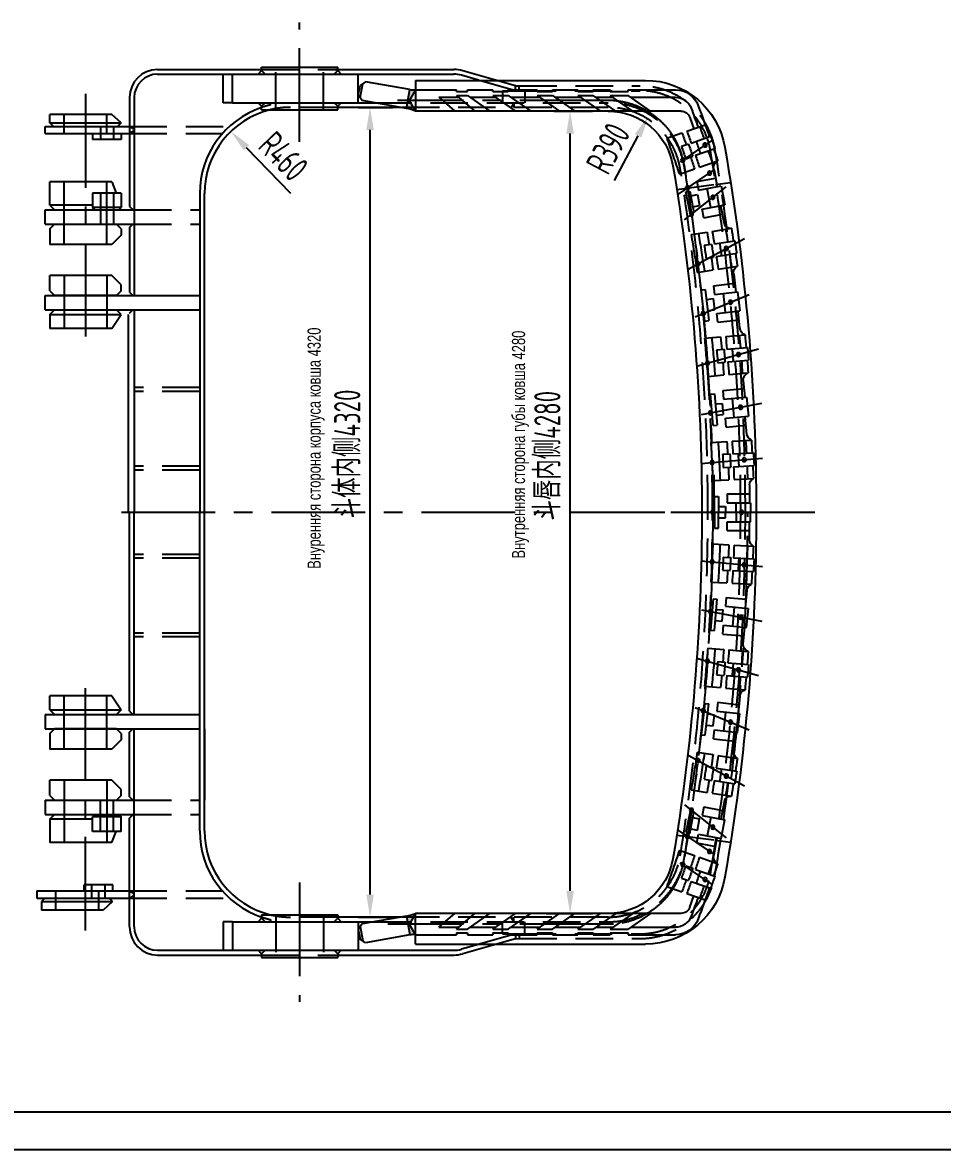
# Model space of a CAD drawing. Header units: millimetres. Extents: x 0 to 16800, y 0 to 11880.
# Drawn here: x 2650 to 7558, y 0 to 6012 of the extents above; entities that cross this region are included whole.
import ezdxf

# ---------------------------------------------------------------- set-up
doc = ezdxf.new("R2010")
doc.units = ezdxf.units.MM
doc.header["$LTSCALE"] = 400
doc.linetypes.add('F', pattern=[0.75, 0.5, -0.25])
doc.linetypes.add('G', pattern=[2, 1.25, -0.25, 0.25, -0.25])
for name, color, linetype in [('01', 7, 'Continuous'), ('02', 1, 'Continuous'), ('04', 2, 'F'), ('05', 4, 'G'), ('08', 1, 'Continuous'), ('11', 3, 'Continuous')]:
    doc.layers.add(name, color=color, linetype=linetype)
doc.styles.get("Standard").update_dxf_attribs({"font": 'isocp', "width": 0.707, "bigfont": 'intecad.shx'})
doc.dimstyles.new('INTE', dxfattribs={"dimscale": 40, "dimtxt": 3.5, "dimasz": 3, "dimexe": 3, "dimexo": 0, "dimgap": 1, "dimtad": 1, "dimdec": 3, "dimdsep": 46, "dimtxsty": 'Standard', "dimcen": 0, "dimclrd": 1, "dimclre": 1, "dimclrt": 3, "dimadec": 4, "dimazin": 2, "dimtfac": 1, "dimtdec": 3, "dimtmove": 0, "dimatfit": 0, "dimfxl": 1, "dimarcsym": 0})

# ---------------------------------------------------------------- blocks, each defined once
blk = doc.blocks.new('*D129')
at = {"layer": '08', "color": 1, "lineweight": -2}
for p, q in [((5484.9, 5539.7), (5691.3, 5539.7)), ((5571.3, 1378.9), (5571.3, 5419.7)), ((5443.7, 1258.9), (5691.3, 1258.9))]:
    blk.add_line(p, q, dxfattribs=at)
at = {"layer": '08', "color": 1}
for points in [[(5551.3, 5419.7), (5591.3, 5419.7), (5571.3, 5539.7)], [(5551.3, 1378.9), (5591.3, 1378.9), (5571.3, 1258.9)]]:
    blk.add_solid(points, dxfattribs=at)
at = {"layer": 'Defpoints', "color": 0}
for p in [(5484.9, 5539.7), (5571.3, 5539.7), (5443.7, 1258.9)]:
    blk.add_point(p, dxfattribs=at)
at = {"layer": '08', "color": 3, "insert": (5450.3, 3701), "char_height": 140, "attachment_point": 5, "rotation": 90}
blk.add_mtext('斗唇内侧4280', dxfattribs=at)
blk = doc.blocks.new('*D130')
at = {"layer": '08', "color": 1, "lineweight": -2}
for p, q in [((4441.6, 5559.3), (4624.1, 5559.3)), ((4504.1, 1359.3), (4504.1, 5439.3)), ((4441.6, 1239.3), (4624.1, 1239.3))]:
    blk.add_line(p, q, dxfattribs=at)
at = {"layer": '08', "color": 1}
for points in [[(4484.1, 5439.3), (4524.1, 5439.3), (4504.1, 5559.3)], [(4484.1, 1359.3), (4524.1, 1359.3), (4504.1, 1239.3)]]:
    blk.add_solid(points, dxfattribs=at)
at = {"layer": 'Defpoints', "color": 0}
for p in [(4441.6, 5559.3), (4504.1, 5559.3), (4441.6, 1239.3)]:
    blk.add_point(p, dxfattribs=at)
at = {"layer": '08', "color": 3, "insert": (4382.4, 3710.6), "char_height": 140, "attachment_point": 5, "rotation": 90}
blk.add_mtext('斗体内侧4320', dxfattribs=at)
blk = doc.blocks.new('45')
at = {"layer": '01', "color": 7, "linetype": 'Continuous'}
for p, q in [((2168.2, 11130.4), (2332.2, 11130.4)), ((2168.2, 11130.4), (2168.2, 9902.8)), ((2218.2, 11130.4), (2265.6, 11157)), ((2218.2, 11130.4), (2218.2, 10911.6)), ((2332.2, 11130.4), (2284.8, 11157)), ((2332.2, 9713.2), (2332.2, 11130.4)), ((6612.2, 11130.4), (6659.6, 11157)), ((6612.2, 9713.2), (6612.2, 11130.4)), ((6776.2, 11130.4), (6612.2, 11130.4)), ((6726.2, 11130.4), (6678.8, 11157)), ((6726.2, 11130.4), (6726.2, 10911.6)), ((6776.2, 11130.4), (6776.2, 9902.8)), ((2258.2, 11005.6), (2258.2, 10900)), ((2258.2, 11005.6), (2332.2, 10919.5)), ((6686.2, 11005.6), (6612.2, 10919.5)), ((6686.2, 11005.6), (6686.2, 10900)), ((2228.2, 10911.6), (2218.2, 10911.6)), ((2228.2, 10911.6), (2228.2, 10852.2)), ((2248.2, 10911.6), (2248.2, 10852.2)), ((2248.2, 10911.6), (2332.2, 10813.9)), ((6696.2, 10911.6), (6612.2, 10813.9)), ((6696.2, 10911.6), (6696.2, 10852.2)), ((6716.2, 10911.6), (6716.2, 10852.2)), ((6716.2, 10911.6), (6726.2, 10911.6)), ((2228.2, 10852.2), (2218.2, 10852.2)), ((2218.2, 10852.2), (2218.2, 10716.3)), ((2248.2, 10852.2), (2332.2, 10732.3)), ((2258.2, 10838), (2258.2, 10702)), ((6696.2, 10852.2), (6612.2, 10732.3)), ((6686.2, 10838), (6686.2, 10702)), ((6716.2, 10852.2), (6726.2, 10852.2)), ((6726.2, 10852.2), (6726.2, 10716.3)), ((2228.2, 10716.3), (2218.2, 10716.3)), ((2228.2, 10716.3), (2228.2, 10634.7)), ((2248.2, 10716.3), (2248.2, 10634.7)), ((2248.2, 10716.3), (2332.2, 10596.3)), ((6696.2, 10716.3), (6612.2, 10596.3)), ((6696.2, 10716.3), (6696.2, 10634.7)), ((6716.2, 10716.3), (6716.2, 10634.7)), ((6716.2, 10716.3), (6726.2, 10716.3)), ((2228.2, 10634.7), (2218.2, 10634.7)), ((2218.2, 10634.7), (2218.2, 10480.6)), ((2248.2, 10634.7), (2332.2, 10514.8)), ((2258.2, 10620.4), (2258.2, 10466.4)), ((6696.2, 10634.7), (6612.2, 10514.8)), ((6686.2, 10620.4), (6686.2, 10466.4)), ((6716.2, 10634.7), (6726.2, 10634.7)), ((6726.2, 10634.7), (6726.2, 10480.6)), ((2228.2, 10480.6), (2218.2, 10480.6)), ((2228.2, 10480.6), (2228.2, 10399.1)), ((2248.2, 10480.6), (2248.2, 10399.1)), ((2248.2, 10480.6), (2332.2, 10360.7)), ((6696.2, 10480.6), (6612.2, 10360.7)), ((6696.2, 10480.6), (6696.2, 10399.1)), ((6716.2, 10480.6), (6716.2, 10399.1)), ((6716.2, 10480.6), (6726.2, 10480.6)), ((2228.2, 10399.1), (2218.2, 10399.1)), ((2218.2, 10399.1), (2218.2, 10263.1)), ((2248.2, 10399.1), (2332.2, 10279.1)), ((2258.2, 10384.8), (2258.2, 10248.9)), ((6696.2, 10399.1), (6612.2, 10279.1)), ((6686.2, 10384.8), (6686.2, 10248.9)), ((6716.2, 10399.1), (6726.2, 10399.1)), ((6726.2, 10399.1), (6726.2, 10263.1)), ((2228.2, 10263.1), (2218.2, 10263.1)), ((2228.2, 10263.1), (2228.2, 10181.6)), ((2248.2, 10263.1), (2248.2, 10181.6)), ((2248.2, 10263.1), (2332.2, 10143.2)), ((6696.2, 10263.1), (6612.2, 10143.2)), ((6696.2, 10263.1), (6696.2, 10181.6)), ((6716.2, 10263.1), (6726.2, 10263.1)), ((6716.2, 10263.1), (6716.2, 10181.6)), ((2228.2, 10181.6), (2218.2, 10181.6)), ((2218.2, 10181.6), (2218.2, 10090.9)), ((2332.2, 10061.6), (2248.2, 10181.6)), ((2258.2, 10167.3), (2258.2, 10076.7)), ((6612.2, 10061.6), (6696.2, 10181.6)), ((6686.2, 10167.3), (6686.2, 10076.7)), ((6716.2, 10181.6), (6726.2, 10181.6)), ((6726.2, 10181.6), (6726.2, 10090.9)), ((2228.2, 10090.9), (2218.2, 10090.9)), ((2228.2, 10090.9), (2228.2, 9995.5)), ((2248.2, 10090.9), (2248.2, 9995.5)), ((2332.2, 9971), (2248.2, 10090.9)), ((6612.2, 9971), (6696.2, 10090.9)), ((6696.2, 10090.9), (6696.2, 9995.5)), ((6716.2, 10090.9), (6716.2, 9995.5)), ((6716.2, 10090.9), (6726.2, 10090.9)), ((2218.2, 9995.5), (2218.2, 9743.1)), ((2228.2, 9995.5), (2218.2, 9995.5)), ((2332.2, 9875.5), (2248.2, 9995.5)), ((2258.2, 9981.2), (2258.2, 9743.1)), ((6612.2, 9875.5), (6696.2, 9995.5)), ((6686.2, 9981.2), (6686.2, 9743.1)), ((6716.2, 9995.5), (6726.2, 9995.5)), ((6726.2, 9995.5), (6726.2, 9743.1)), ((2476.2, 9789.2), (2447.9, 9707.9)), ((6468.2, 9789.2), (6496.5, 9707.9)), ((2519.9, 9711), (2506.9, 9673.6)), ((2586, 9688), (2573, 9650.6)), ((2668.8, 9722), (2640.5, 9640.8)), ((6275.6, 9722), (6303.9, 9640.8)), ((6358.4, 9688), (6371.4, 9650.6)), ((6424.5, 9711), (6437.5, 9673.6)), ((2365.8, 9666), (2426, 9645)), ((2502.8, 9658.9), (2466.6, 9554.9)), ((2567, 9636.6), (2530.8, 9532.5)), ((2991.3, 9658.7), (2977.9, 9573.7)), ((3192.8, 9626.9), (3179.4, 9541.9)), ((5751.6, 9626.9), (5765, 9541.9)), ((5953.1, 9658.7), (5966.5, 9573.7)), ((6377.4, 9636.6), (6413.7, 9532.5)), ((6441.6, 9658.9), (6477.9, 9554.9)), ((6578.7, 9666), (6518.5, 9645)), ((2846.1, 9554.2), (2745.9, 9573.3)), ((3048.2, 9589.6), (3042.1, 9550.5)), ((3117.4, 9578.7), (3111.2, 9539.6)), ((3543.9, 9587.9), (3536.6, 9502.2)), ((3747.1, 9570.6), (3739.9, 9484.9)), ((5197.3, 9570.6), (5204.5, 9484.9)), ((5400.6, 9587.9), (5407.8, 9502.2)), ((5827, 9578.7), (5833.2, 9539.6)), ((5896.2, 9589.6), (5902.4, 9550.5)), ((6098.3, 9554.2), (6198.5, 9573.3)), ((2722.9, 9528.8), (2712.5, 9448.3)), ((2731.7, 9498.7), (2831.9, 9479.6)), ((3040.7, 9535.3), (3023.5, 9426.4)), ((3107.9, 9524.7), (3090.7, 9415.8)), ((3605.6, 9523), (3602.3, 9483.6)), ((3675.4, 9517.1), (3672, 9477.7)), ((4099.3, 9554.1), (4094.9, 9468.2)), ((4303.1, 9543.5), (4298.6, 9457.6)), ((4641.4, 9543.5), (4645.8, 9457.6)), ((4845.1, 9554.1), (4849.5, 9468.2)), ((5269.1, 9517.1), (5272.4, 9477.7)), ((5338.8, 9523), (5342.2, 9483.6)), ((5836.6, 9524.7), (5853.7, 9415.8)), ((5903.7, 9535.3), (5920.9, 9426.4)), ((6212.7, 9498.7), (6112.5, 9479.6)), ((6221.5, 9528.8), (6232, 9448.3)), ((3406.6, 9475.4), (3305.2, 9487)), ((3602, 9468.3), (3592.7, 9358.5)), ((3669.7, 9462.6), (3660.4, 9352.8)), ((3966.6, 9429.6), (3865.1, 9439)), ((4163.2, 9491.2), (4161.1, 9451.7)), ((4233.1, 9487.6), (4231, 9448.1)), ((4711.3, 9487.6), (4713.4, 9448.1)), ((4781.3, 9491.2), (4783.3, 9451.7)), ((4977.8, 9429.6), (5079.4, 9439)), ((5274.7, 9462.6), (5284, 9352.8)), ((5342.4, 9468.3), (5351.7, 9358.5)), ((5537.9, 9475.4), (5639.2, 9487)), ((3296.6, 9411.5), (3397.9, 9399.9)), ((4161.3, 9436.5), (4155.6, 9326.4)), ((4229.2, 9433), (4223.5, 9322.9)), ((4472.2, 9419.2), (4421.2, 9419.2)), ((4472.2, 9419.2), (4523.2, 9419.2)), ((4715.2, 9433), (4720.9, 9322.9)), ((4783.1, 9436.5), (4788.8, 9326.4)), ((5647.8, 9411.5), (5546.5, 9399.9)), ((3858.1, 9363.4), (3959.6, 9353.9)), ((4421.2, 9343.2), (4472.2, 9343.2)), ((4523.2, 9343.2), (4472.2, 9343.2)), ((5086.4, 9363.4), (4984.8, 9353.9))]:
    blk.add_line(p, q, dxfattribs=at)
at = {"layer": '01'}
for p, q in [((2272.2, 11168.4), (2278.2, 11168.4)), ((6672.2, 11168.4), (6666.2, 11168.4)), ((2438.8, 9681.7), (2404.8, 9584.2)), ((2778.3, 9731.5), (2646.3, 9536.6)), ((2763.2, 9686.7), (2759.3, 9666.1)), ((2876.7, 9665.1), (2763.2, 9686.7)), ((6067.8, 9665.1), (6181.2, 9686.7)), ((6166.2, 9731.5), (6298.1, 9536.6)), ((6181.2, 9686.7), (6185.2, 9666.1)), ((6505.7, 9681.7), (6539.6, 9584.2)), ((2708.6, 9628.3), (2689.5, 9528.3)), ((2708.6, 9628.3), (2754.7, 9619.5)), ((2754.7, 9619.5), (2731.7, 9498.7)), ((2759.3, 9666.1), (2872.7, 9644.4)), ((2784.1, 9661.3), (2777.2, 9625)), ((2777.2, 9625), (2836.1, 9613.8)), ((2843, 9650.1), (2836.1, 9613.8)), ((2876.7, 9665.1), (2872.7, 9644.4)), ((6067.8, 9665.1), (6071.7, 9644.4)), ((6185.2, 9666.1), (6071.7, 9644.4)), ((6101.4, 9650.1), (6108.3, 9613.8)), ((6167.3, 9625), (6108.3, 9613.8)), ((6160.3, 9661.3), (6167.3, 9625)), ((6235.9, 9628.3), (6189.7, 9619.5)), ((6189.7, 9619.5), (6212.7, 9498.7)), ((6235.9, 9628.3), (6254.9, 9528.3)), ((2631.4, 9614.6), (2597.4, 9517.1)), ((2854.9, 9600.4), (2831.9, 9479.6)), ((2901.1, 9591.6), (2854.9, 9600.4)), ((2901.1, 9591.6), (2882, 9491.6)), ((3285.5, 9604.7), (3283.1, 9583.8)), ((3283.1, 9583.8), (3450, 9564.7)), ((3452.4, 9585.5), (3285.5, 9604.7)), ((3336.8, 9577.6), (3332.5, 9540.9)), ((3396.4, 9570.8), (3392.2, 9534.1)), ((3452.4, 9585.5), (3450, 9564.7)), ((5492, 9585.5), (5658.9, 9604.7)), ((5492, 9585.5), (5494.4, 9564.7)), ((5661.3, 9583.8), (5494.4, 9564.7)), ((5548.1, 9570.8), (5552.3, 9534.1)), ((5607.7, 9577.6), (5611.9, 9540.9)), ((5658.9, 9604.7), (5661.3, 9583.8)), ((6043.3, 9591.6), (6089.5, 9600.4)), ((6043.3, 9591.6), (6062.4, 9491.6)), ((6089.5, 9600.4), (6112.5, 9479.6)), ((6313, 9614.6), (6347, 9517.1)), ((2646.3, 9536.6), (2735.7, 9519.5)), ((2935.3, 9481.5), (2835.9, 9500.4)), ((2973.6, 9546.3), (2957.5, 9444.3)), ((3175.1, 9514.5), (3159, 9412.5)), ((3263.9, 9539.1), (3250.9, 9425.8)), ((3263.9, 9539.1), (3310.6, 9533.7)), ((3310.6, 9533.7), (3296.6, 9411.5)), ((3332.5, 9540.9), (3392.2, 9534.1)), ((3411.9, 9522.1), (3397.9, 9399.9)), ((3458.6, 9516.8), (3411.9, 9522.1)), ((3458.6, 9516.8), (3445.6, 9403.5)), ((3842.8, 9556.2), (3840.9, 9535.3)), ((3840.9, 9535.3), (4008.1, 9519.8)), ((4010.1, 9540.7), (3842.8, 9556.2)), ((3894.6, 9530.3), (3891.2, 9493.5)), ((3954.4, 9524.8), (3951, 9487.9)), ((4010.1, 9540.7), (4008.1, 9519.8)), ((4388.2, 9533.8), (4388.2, 9512.8)), ((4472.2, 9533.8), (4388.2, 9533.8)), ((4388.2, 9512.8), (4472.2, 9512.8)), ((4442.2, 9512.8), (4442.2, 9475.8)), ((4472.2, 9533.8), (4556.2, 9533.8)), ((4556.2, 9512.8), (4472.2, 9512.8)), ((4502.2, 9512.8), (4502.2, 9475.8)), ((4556.2, 9533.8), (4556.2, 9512.8)), ((4934.3, 9540.7), (5101.6, 9556.2)), ((4934.3, 9540.7), (4936.3, 9519.8)), ((5103.6, 9535.3), (4936.3, 9519.8)), ((4990.1, 9524.8), (4993.5, 9487.9)), ((5049.8, 9530.3), (5053.2, 9493.5)), ((5101.6, 9556.2), (5103.6, 9535.3)), ((5485.8, 9516.8), (5532.5, 9522.1)), ((5485.8, 9516.8), (5498.8, 9403.5)), ((5532.5, 9522.1), (5546.5, 9399.9)), ((5611.9, 9540.9), (5552.3, 9534.1)), ((5680.5, 9539.1), (5633.8, 9533.7)), ((5633.8, 9533.7), (5647.8, 9411.5)), ((5680.5, 9539.1), (5693.5, 9425.8)), ((5769.3, 9514.5), (5785.4, 9412.5)), ((5970.8, 9546.3), (5986.9, 9444.3)), ((6009.1, 9481.5), (6108.6, 9500.4)), ((6298.1, 9536.6), (6208.7, 9519.5)), ((3534.3, 9474.5), (3525.6, 9371.6)), ((3737.5, 9457.3), (3728.8, 9354.4)), ((3822.6, 9490.2), (3812.1, 9376.7)), ((3822.6, 9490.2), (3869.4, 9485.8)), ((3869.4, 9485.8), (3858.1, 9363.4)), ((3891.2, 9493.5), (3951, 9487.9)), ((3971, 9476.4), (3959.6, 9353.9)), ((4017.8, 9472.1), (3971, 9476.4)), ((4017.8, 9472.1), (4007.9, 9365.9)), ((4093.4, 9440.4), (4088.1, 9337.3)), ((4374.2, 9466.2), (4421.2, 9466.2)), ((4374.2, 9466.2), (4374.2, 9347.4)), ((4421.2, 9466.2), (4421.2, 9343.2)), ((4442.2, 9475.8), (4472.2, 9475.8)), ((4502.2, 9475.8), (4472.2, 9475.8)), ((4523.2, 9466.2), (4523.2, 9343.2)), ((4570.2, 9466.2), (4523.2, 9466.2)), ((4570.2, 9466.2), (4570.2, 9347.4)), ((4851, 9440.4), (4856.3, 9337.3)), ((4926.6, 9472.1), (4973.4, 9476.4)), ((4926.6, 9472.1), (4936.5, 9365.9)), ((4973.4, 9476.4), (4984.8, 9353.9)), ((5053.2, 9493.5), (4993.5, 9487.9)), ((5121.8, 9490.2), (5075, 9485.8)), ((5075, 9485.8), (5086.4, 9363.4)), ((5121.8, 9490.2), (5132.3, 9376.7)), ((5206.9, 9457.3), (5215.6, 9354.4)), ((5410.2, 9474.5), (5418.9, 9371.6)), ((3202.5, 9431.4), (3297.6, 9420.5)), ((3489.3, 9398.5), (3398.9, 9408.9)), ((3769.1, 9380.7), (3858.9, 9372.3)), ((4297.2, 9429.8), (4291.8, 9326.8)), ((4647.3, 9429.8), (4652.6, 9326.8)), ((5175.3, 9380.7), (5085.5, 9372.3)), ((5455.2, 9398.5), (5545.5, 9408.9)), ((5742, 9431.4), (5646.8, 9420.5)), ((4056.6, 9361.4), (3961.1, 9370.3)), ((4325.6, 9347.4), (4421.2, 9347.4)), ((4618.8, 9347.4), (4523.2, 9347.4)), ((4887.8, 9361.4), (4983.3, 9370.3))]:
    blk.add_line(p, q, dxfattribs=at)
at = {"layer": '01', "color": 7, "linetype": 'Continuous'}
for centre, radius, start, end in [((2259.2, 11168.4), 13, 299.37795, 0), ((2291.2, 11168.4), 13, 180, 240.62205), ((6653.2, 11168.4), 13, 299.37795, 0), ((6685.2, 11168.4), 13, 180, 240.62205), ((2682.2, 10101.5), 350, 180, 260.43291), ((6262.2, 10101.5), 350, 279.56709, 0), ((2598.2, 9902.8), 430, 180, 260.17299), ((6346.2, 9902.8), 430, 279.82701, 0), ((4472.2, 20721.7), 11120, 260.43291, 270), ((4472.2, 20721.7), 11120, 270, 279.56709), ((2382.2, 9713.2), 50, 180, 250.78314), ((6562.2, 9713.2), 50, 289.21686, 0), ((6281.2, 20395.3), 11410, 250.6124, 250.78314), ((6281.2, 20395.3), 11410, 250.78314, 250.95387), ((2663.3, 20395.3), 11410, 289.04613, 289.21686), ((2663.3, 20395.3), 11410, 289.21686, 289.3876), ((2632, 9501.3), 38, 67.92403, 155.53208), ((4846.7, 20772.9), 11410, 260.87046, 261.04119), ((4846.7, 20772.9), 11410, 261.04119, 261.21192), ((4097.7, 20772.9), 11410, 278.78808, 278.95881), ((4097.7, 20772.9), 11410, 278.95881, 279.12954), ((6312.4, 9501.3), 38, 24.46792, 112.07597), ((4472.2, 20721.7), 11410, 260.17299, 270), ((4596.1, 20806.6), 11410, 264.98972, 265.16045), ((4472.2, 20721.7), 11410, 270, 279.82701), ((4348.3, 20806.6), 11410, 274.83955, 275.01028), ((4596.1, 20806.6), 11410, 265.16045, 265.33119), ((4785.4, 20801.1), 11410, 266.8571, 267.02783), ((4785.4, 20801.1), 11410, 267.02783, 267.19856), ((4159, 20801.1), 11410, 272.80144, 272.97217), ((4159, 20801.1), 11410, 272.97217, 273.1429), ((4348.3, 20806.6), 11410, 274.66881, 274.83955)]:
    blk.add_arc(centre, radius, start, end, dxfattribs=at)
at = {"layer": '01'}
for centre, radius, start, end in [((2348.2, 9743.1), 130, 180, 249.73781), ((2348.2, 9743.1), 90, 180, 249.73781), ((6251.9, 20311.2), 11179, 250.26035, 250.78314), ((6251.9, 20311.2), 11179, 250.78314, 251.30592), ((2692.5, 20311.2), 11179, 288.69408, 289.21686), ((2692.5, 20311.2), 11179, 289.21686, 289.73965), ((6596.2, 9743.1), 90, 290.26219, 0), ((6596.2, 9743.1), 130, 290.26219, 0), ((6275.6, 20379.4), 11365, 250.2689, 250.61173), ((6251.9, 20311.2), 11265, 250.26434, 250.60512), ((6251.9, 20311.2), 11238, 250.60469, 250.78314), ((6251.9, 20311.2), 11238, 250.78314, 250.96158), ((2692.5, 20311.2), 11238, 289.03842, 289.21686), ((2692.5, 20311.2), 11238, 289.21686, 289.39531), ((2692.5, 20311.2), 11265, 289.39488, 289.73566), ((2668.8, 20379.4), 11365, 289.38827, 289.7311), ((6291.4, 20424.6), 11516, 249.73781, 250.61397), ((6291.4, 20424.6), 11476, 249.73781, 250.27388), ((6259.3, 20332.4), 11300, 250.60567, 250.78314), ((6259.3, 20332.4), 11300, 250.78314, 250.9606), ((6275.6, 20379.4), 11365, 250.95454, 251.29737), ((6251.9, 20311.2), 11265, 250.96115, 251.30193), ((4832.8, 20685), 11218, 260.52022, 261.04119), ((4832.8, 20685), 11179, 260.5184, 261.04119), ((4832.8, 20685), 11179, 261.04119, 261.56398), ((4111.6, 20685), 11179, 278.43602, 278.95881), ((4111.6, 20685), 11179, 278.95881, 279.4816), ((4111.6, 20685), 11218, 278.95881, 279.47978), ((2692.5, 20311.2), 11265, 288.69807, 289.03885), ((2668.8, 20379.4), 11365, 288.70263, 289.04546), ((2685.2, 20332.4), 11300, 289.0394, 289.21686), ((2685.2, 20332.4), 11300, 289.21686, 289.39433), ((2653.1, 20424.6), 11516, 289.38603, 290.26219), ((2653.1, 20424.6), 11476, 289.72612, 290.26219), ((6291.4, 20424.6), 11516, 250.27565, 250.61397), ((6251.9, 20311.2), 11365, 250.2689, 250.61173), ((6251.9, 20311.2), 11365, 250.95454, 251.29737), ((4832.8, 20685), 11265, 260.52239, 260.86317), ((4832.8, 20685), 11265, 260.52239, 260.86317), ((4832.8, 20685), 11238, 260.86275, 261.04119), ((4832.8, 20685), 11238, 261.04119, 261.21963), ((4832.8, 20685), 11238, 261.04119, 261.21963), ((4832.8, 20685), 11218, 261.04119, 261.56216), ((4832.8, 20685), 11218, 261.04119, 261.56216), ((4588.6, 20717.9), 11179, 264.63767, 265.16045), ((4588.6, 20717.9), 11179, 265.16045, 265.68324), ((4355.8, 20717.9), 11179, 274.31676, 274.83955), ((4355.8, 20717.9), 11179, 274.83955, 275.36233), ((4111.6, 20685), 11218, 278.43784, 278.95881), ((4111.6, 20685), 11218, 278.43784, 278.95881), ((4111.6, 20685), 11238, 278.78037, 278.95881), ((4111.6, 20685), 11238, 278.78037, 278.95881), ((4111.6, 20685), 11238, 278.95881, 279.13725), ((4111.6, 20685), 11265, 279.13683, 279.47761), ((4111.6, 20685), 11265, 279.13683, 279.47761), ((2692.5, 20311.2), 11365, 288.70263, 289.04546), ((2692.5, 20311.2), 11365, 289.38827, 289.7311), ((2653.1, 20424.6), 11516, 289.38603, 289.72435), ((6291.4, 20424.6), 11523, 250.61408, 250.95219), ((6291.4, 20424.6), 11516, 250.9523, 251.29062), ((4844.1, 20756.3), 11365, 260.52696, 260.86978), ((4836.3, 20707.1), 11300, 260.86372, 261.04119), ((4836.3, 20707.1), 11300, 261.04119, 261.21866), ((4844.1, 20756.3), 11365, 261.2126, 261.55542), ((4832.8, 20685), 11265, 261.21921, 261.55999), ((4832.8, 20685), 11265, 261.21921, 261.55999), ((4588.6, 20717.9), 11265, 264.64166, 264.98244), ((4588.6, 20717.9), 11218, 264.63948, 265.16045), ((4588.6, 20717.9), 11238, 264.98201, 265.16045), ((4588.6, 20717.9), 11238, 265.16045, 265.3389), ((4588.6, 20717.9), 11238, 265.16045, 265.3389), ((4588.6, 20717.9), 11218, 265.16045, 265.68142), ((4588.6, 20717.9), 11218, 265.16045, 265.68142), ((4780.8, 20712.3), 11218, 266.50686, 267.02783), ((4780.8, 20712.3), 11179, 266.50504, 267.02783), ((4780.8, 20712.3), 11179, 266.50504, 267.02783), ((4780.8, 20712.3), 11218, 267.02783, 267.5488), ((4780.8, 20712.3), 11218, 267.02783, 267.5488), ((4780.8, 20712.3), 11179, 267.02783, 267.55062), ((4163.6, 20712.3), 11179, 272.44938, 272.97217), ((4163.6, 20712.3), 11218, 272.4512, 272.97217), ((4163.6, 20712.3), 11218, 272.4512, 272.97217), ((4163.6, 20712.3), 11179, 272.97217, 273.49496), ((4163.6, 20712.3), 11179, 272.97217, 273.49496), ((4163.6, 20712.3), 11218, 272.97217, 273.49314), ((4355.8, 20717.9), 11218, 274.31858, 274.83955), ((4355.8, 20717.9), 11218, 274.31858, 274.83955), ((4355.8, 20717.9), 11238, 274.6611, 274.83955), ((4355.8, 20717.9), 11238, 274.6611, 274.83955), ((4355.8, 20717.9), 11218, 274.83955, 275.36052), ((4355.8, 20717.9), 11238, 274.83955, 275.01799), ((4355.8, 20717.9), 11265, 275.01756, 275.35834), ((4111.6, 20685), 11265, 278.44001, 278.78079), ((4111.6, 20685), 11265, 278.44001, 278.78079), ((4100.4, 20756.3), 11365, 278.44458, 278.7874), ((4108.1, 20707.1), 11300, 278.78134, 278.95881), ((4108.1, 20707.1), 11300, 278.95881, 279.13628), ((4100.4, 20756.3), 11365, 279.13022, 279.47304), ((2653.1, 20424.6), 11516, 288.70938, 289.0477), ((2653.1, 20424.6), 11523, 289.04781, 289.38592), ((2926.5, 9451), 31.7, 347.84757, 73.92514), ((4851.5, 20803.5), 11516, 260.5337, 260.87203), ((4832.8, 20685), 11365, 260.52696, 260.86978), ((4832.8, 20685), 11365, 261.2126, 261.55542), ((4594.7, 20789.9), 11365, 264.64622, 264.98905), ((4590.5, 20740.3), 11300, 264.98299, 265.16045), ((4590.5, 20740.3), 11300, 265.16045, 265.33792), ((4594.7, 20789.9), 11365, 265.33186, 265.67469), ((4588.6, 20717.9), 11265, 265.33847, 265.67925), ((4588.6, 20717.9), 11265, 265.33847, 265.67925), ((4784.6, 20784.4), 11365, 266.5136, 266.85642), ((4780.8, 20712.3), 11265, 266.50903, 266.84981), ((4782, 20734.7), 11300, 266.85036, 267.02783), ((4780.8, 20712.3), 11238, 266.84939, 267.02783), ((4782, 20734.7), 11300, 267.02783, 267.20529), ((4780.8, 20712.3), 11238, 267.02783, 267.20627), ((4780.8, 20712.3), 11238, 267.02783, 267.20627), ((4780.8, 20712.3), 11265, 267.20585, 267.54663), ((4780.8, 20712.3), 11265, 267.20585, 267.54663), ((4163.6, 20712.3), 11265, 272.45337, 272.79415), ((4163.6, 20712.3), 11265, 272.45337, 272.79415), ((4163.6, 20712.3), 11238, 272.79373, 272.97217), ((4163.6, 20712.3), 11238, 272.79373, 272.97217), ((4162.4, 20734.7), 11300, 272.79471, 272.97217), ((4163.6, 20712.3), 11238, 272.97217, 273.15061), ((4162.4, 20734.7), 11300, 272.97217, 273.14964), ((4163.6, 20712.3), 11265, 273.15019, 273.49097), ((4159.9, 20784.4), 11365, 273.14358, 273.4864), ((4355.8, 20717.9), 11265, 274.32075, 274.66153), ((4355.8, 20717.9), 11265, 274.32075, 274.66153), ((4349.7, 20789.9), 11365, 274.32531, 274.66814), ((4353.9, 20740.3), 11300, 274.66208, 274.83955), ((4353.9, 20740.3), 11300, 274.83955, 275.01701), ((4349.7, 20789.9), 11365, 275.01095, 275.35378), ((4111.6, 20685), 11365, 278.44458, 278.7874), ((4111.6, 20685), 11365, 279.13022, 279.47304), ((4092.9, 20803.5), 11516, 279.12797, 279.4663), ((6017.9, 9451), 31.7, 106.07486, 192.15243), ((4851.5, 20803.5), 11523, 260.87213, 261.04119), ((4851.5, 20803.5), 11523, 261.04119, 261.21025), ((4851.5, 20803.5), 11516, 261.21035, 261.54868), ((3192.6, 9394.7), 38, 74.92026, 151.99965), ((3489.2, 9360.5), 38, 16.99719, 89.92272), ((4588.6, 20717.9), 11365, 264.64622, 264.98905), ((4588.6, 20717.9), 11365, 265.33186, 265.67469), ((3767.3, 9339.3), 41.4, 87.5296, 158.61947), ((4784.6, 20784.4), 11365, 267.19924, 267.54206), ((4159.9, 20784.4), 11365, 272.45794, 272.80076), ((5177.1, 9339.3), 41.4, 21.38053, 92.4704), ((4355.8, 20717.9), 11365, 274.32531, 274.66814), ((4355.8, 20717.9), 11365, 275.01095, 275.35378), ((5455.2, 9360.5), 38, 90.07728, 163.00281), ((5751.9, 9394.7), 38, 28.00035, 105.07974), ((4092.9, 20803.5), 11516, 278.45132, 278.78965), ((4092.9, 20803.5), 11523, 278.78975, 278.95881), ((4092.9, 20803.5), 11523, 278.95881, 279.12787), ((4598.7, 20837.5), 11516, 264.65296, 264.99129), ((4598.7, 20837.5), 11516, 264.65296, 264.99129), ((4598.7, 20837.5), 11523, 264.9914, 265.16045), ((4598.7, 20837.5), 11523, 265.16045, 265.32951), ((4598.7, 20837.5), 11516, 265.32961, 265.66794), ((4052.7, 9323.6), 38, 21.17737, 84.00445), ((4787, 20832.1), 11516, 266.52034, 266.85867), ((4787, 20832.1), 11516, 266.52034, 266.85867), ((4780.8, 20712.3), 11365, 266.5136, 266.85642), ((4787, 20832.1), 11523, 266.85877, 267.02783), ((4787, 20832.1), 11523, 267.02783, 267.19689), ((4787, 20832.1), 11516, 267.19699, 267.53532), ((4780.8, 20712.3), 11365, 267.19924, 267.54206), ((4325.6, 9309.4), 38, 90.05121, 152.87829), ((4618.8, 9309.4), 38, 27.12171, 89.94879), ((4163.6, 20712.3), 11365, 272.45794, 272.80076), ((4157.4, 20832.1), 11516, 272.46468, 272.80301), ((4157.4, 20832.1), 11523, 272.80311, 272.97217), ((4157.4, 20832.1), 11523, 272.97217, 273.14123), ((4163.6, 20712.3), 11365, 273.14358, 273.4864), ((4157.4, 20832.1), 11516, 273.14133, 273.47966), ((4157.4, 20832.1), 11516, 273.14133, 273.47966), ((4891.8, 9323.6), 38, 95.99555, 158.82263), ((4345.7, 20837.5), 11516, 274.33206, 274.67039), ((4345.7, 20837.5), 11523, 274.67049, 274.83955), ((4345.7, 20837.5), 11523, 274.83955, 275.0086), ((4345.7, 20837.5), 11516, 275.00871, 275.34704), ((4345.7, 20837.5), 11516, 275.00871, 275.34704)]:
    blk.add_arc(centre, radius, start, end, dxfattribs=at)
at = {"layer": '02', "color": 1, "linetype": 'Continuous'}
for centre in [(2593.2, 9703.4), (2742.3, 9678.4), (6202.1, 9678.4), (6351.2, 9703.4), (2882.2, 9657.4), (2882.2, 9657.4), (2882.2, 9657.4), (3147.2, 9622.5), (3147.2, 9622.5), (3147.2, 9622.5), (3147.2, 9622.5), (3147.2, 9622.5), (5797.2, 9622.5), (5797.2, 9622.5), (5797.2, 9622.5), (5797.2, 9622.5), (5797.2, 9622.5), (6062.2, 9657.4), (6062.2, 9657.4), (6062.2, 9657.4), (2513.1, 9584.9), (2662.7, 9560.8), (3412.2, 9594.1), (3412.2, 9594.1), (3677.2, 9572), (3677.2, 9572), (3677.2, 9572), (3677.2, 9572), (3942.2, 9556.3), (3942.2, 9556.3), (5002.2, 9556.3), (5002.2, 9556.3), (5267.2, 9572), (5267.2, 9572), (5267.2, 9572), (5267.2, 9572), (5532.2, 9594.1), (5532.2, 9594.1), (6281.7, 9560.8), (6431.4, 9584.9), (2792.2, 9543.7), (4207.2, 9546.9), (4207.2, 9546.9), (4207.2, 9546.9), (4472.2, 9543.7), (4472.2, 9543.7), (4472.2, 9543.7), (4472.2, 9543.7), (4737.2, 9546.9), (4737.2, 9546.9), (4737.2, 9546.9), (6152.2, 9543.7), (3065, 9471.4), (3352.2, 9449), (5592.2, 9449), (5879.4, 9471.4), (3630.9, 9406.4), (3912.2, 9395.1), (4192.2, 9375.5), (4472.2, 9390.7), (4472.2, 9390.7), (4752.2, 9375.5), (5032.2, 9395.1), (5313.6, 9406.4)]:
    blk.add_circle(centre, 10, dxfattribs=at)
at = {"layer": '04', "color": 2, "linetype": 'F'}
for p, q in [((2749.8, 9735.9), (2722.9, 9528.8)), ((6194.7, 9735.9), (6221.5, 9528.8))]:
    blk.add_line(p, q, dxfattribs=at)
at = {"layer": '05', "color": 4, "linetype": 'G'}
for p, q in [((6669.2, 10073), (6669.2, 11278.2)), ((2275.2, 10073), (2275.2, 11226.6)), ((2488.8, 9549.1), (2602.4, 9717)), ((2911.9, 9694.9), (2736.2, 9472.9)), ((4472.2, 9679.9), (4472.2, 9189.9)), ((6032.5, 9694.9), (6208.3, 9472.9)), ((6455.6, 9549.1), (6342, 9717)), ((3175.9, 9675.3), (3011.9, 9373.7)), ((3430.5, 9638.3), (3311.1, 9349.6)), ((3693.4, 9629.9), (3600.8, 9299)), ((5251, 9629.9), (5343.6, 9299)), ((5513.9, 9638.3), (5633.3, 9349.6)), ((5768.5, 9675.3), (5932.5, 9373.7)), ((3951, 9603.3), (3891, 9281.2)), ((4212.5, 9606.7), (4183.7, 9278)), ((4732, 9606.7), (4760.7, 9278)), ((4993.5, 9603.3), (5053.4, 9281.2))]:
    blk.add_line(p, q, dxfattribs=at)
for centre, start, end in [((2682.2, 10101.5), 184.01233, 260.43291), ((6262.2, 10101.5), 279.56709, 355.98767)]:
    blk.add_arc(centre, 408, start, end, dxfattribs=at)
at = {"layer": '05'}
for start, end in [(260.43291, 270), (270, 279.56709)]:
    blk.add_arc((4472.2, 20721.7), 11178, start, end, dxfattribs=at)
blk = doc.blocks.new('*D131')
at = {"layer": '08', "color": 1, "lineweight": -2}
blk.add_line((5807.8, 5169.3), (5934.4, 5407.8), dxfattribs=at)
at = {"layer": '08', "color": 1}
blk.add_solid([(5916.8, 5417.1), (5952.1, 5398.4), (5990.7, 5513.7)], dxfattribs=at)
at = {"layer": 'Defpoints', "color": 0}
for p in [(5990.7, 5513.7), (5807.8, 5169.3)]:
    blk.add_point(p, dxfattribs=at)
at = {"layer": '08', "color": 3, "insert": (5774, 5340.1), "char_height": 140, "attachment_point": 5, "rotation": 62.02867}
blk.add_mtext('R390', dxfattribs=at)
blk = doc.blocks.new('*D132')
at = {"layer": '08', "color": 1, "lineweight": -2}
blk.add_line((4080.5, 5099.3), (3844.6, 5344.2), dxfattribs=at)
at = {"layer": '08', "color": 1}
blk.add_solid([(3859.1, 5358.1), (3830.2, 5330.3), (3761.4, 5430.7)], dxfattribs=at)
at = {"layer": 'Defpoints', "color": 0}
for p in [(3761.4, 5430.7), (4080.5, 5099.3)]:
    blk.add_point(p, dxfattribs=at)
at = {"layer": '08', "color": 3, "insert": (4041.8, 5298.1), "char_height": 140, "attachment_point": 5, "rotation": 313.91789}
blk.add_mtext('R460', dxfattribs=at)
blk = doc.blocks.new('*U143')
at = {"layer": '01'}
blk.add_lwpolyline([(25, 5), (415, 5)], dxfattribs=at)
at = {"layer": '02'}
blk.add_lwpolyline([(0, 0), (420, 0)], dxfattribs=at)

msp = doc.modelspace()

# ---------------------------------------------------------------- hatches: boundary and pattern name
at = {"layer": '01'}
h = msp.add_hatch(color=256, dxfattribs=at)
h.paths.add_polyline_path([(4745.8625, 5653.299, -0.092329726), (4716.553, 5654.3817), (4706.3114, 5596.299), (4707.8625, 5596.299), (4707.8625, 5599.299, 0.270860415), (4719.1908, 5605.9216)])
h.paths.add_polyline_path([(4734.6032, 5559.299), (4699.7873, 5559.299), (4698.8409, 5553.9313, -0.040427501), (4745.8625, 5539.299)])
h.paths.add_polyline_path([(4720.5291, 5584.299), (4704.1955, 5584.299), (4699.7873, 5559.299), (4734.6032, 5559.299)])
h.paths.add_polyline_path([(4707.8625, 5593.299), (4707.8625, 5596.299), (4706.3114, 5596.299), (4704.1955, 5584.299), (4720.5291, 5584.299), (4719.1908, 5586.6764, 0.270860415)])
h = msp.add_hatch(color=256, dxfattribs=at)
h.paths.add_polyline_path([(4745.8625, 1145.299, 0.092329726), (4716.553, 1144.2163), (4706.3114, 1202.299), (4707.8625, 1202.299), (4707.8625, 1199.299, -0.270860415), (4719.1908, 1192.6764)])
h.paths.add_polyline_path([(4734.6032, 1239.299), (4699.7873, 1239.299), (4698.8409, 1244.6667, 0.040427501), (4745.8625, 1259.299)])
h.paths.add_polyline_path([(4720.5291, 1214.299), (4704.1955, 1214.299), (4699.7873, 1239.299), (4734.6032, 1239.299)])
h.paths.add_polyline_path([(4707.8625, 1205.299), (4707.8625, 1202.299), (4706.3114, 1202.299), (4704.1955, 1214.299), (4720.5291, 1214.299), (4719.1908, 1211.9216, -0.270860415)])

# ---------------------------------------------------------------- linework, layer by layer
for p, q in [((3242.4808, 5432.299), (3220.4808, 5419.299)), ((3220.4808, 5419.299), (3220.4808, 5030.799)), ((3242.4808, 5432.299), (3245.4808, 5432.299)), ((3245.4808, 5432.299), (3245.4808, 5011.799)), ((3220.4808, 5030.799), (3239.4808, 5011.799)), ((3239.4808, 5011.799), (3245.4808, 5011.799)), ((3220.4808, 1767.799), (3239.4808, 1786.799)), ((3220.4808, 1379.299), (3220.4808, 1767.799)), ((3239.4808, 1786.799), (3245.4808, 1786.799)), ((3245.4808, 1366.299), (3245.4808, 1786.799)), ((3242.4808, 1366.299), (3220.4808, 1379.299)), ((3242.4808, 1366.299), (3245.4808, 1366.299))]:
    msp.add_line(p, q)
at = {"layer": '01', "color": 7, "linetype": 'Continuous'}
for p, q in [((3925.4808, 5774.299), (4331.4808, 5774.299)), ((3925.4808, 5755.299), (3925.4808, 5774.299)), ((4331.4808, 5755.299), (4331.4808, 5774.299)), ((3370.4808, 5761.299), (3925.4808, 5761.299)), ((3370.4808, 5736.299), (4950.4808, 5736.299)), ((3770.4808, 5584.299), (3770.4808, 5736.299)), ((3925.4808, 5755.299), (3906.4808, 5736.299)), ((3925.4808, 5755.299), (3944.4808, 5736.299)), ((4331.4808, 5755.299), (4312.4808, 5736.299)), ((4331.4808, 5761.299), (4950.4808, 5761.299)), ((4331.4808, 5755.299), (4350.4808, 5736.299)), ((4441.4808, 5584.299), (4441.4808, 5736.299)), ((5082.0647, 5704.7947), (4991.5581, 5730.5649)), ((5173.3559, 5704.7947), (4998.4043, 5754.6092)), ((4441.4808, 5624.6965), (4450.5105, 5675.9065)), ((4479.4719, 5696.1855), (4450.5105, 5675.9065)), ((4452.0259, 5609.6366), (4465.5704, 5686.4516)), ((4716.553, 5654.3817), (4479.4719, 5696.1855)), ((4698.8409, 5553.9313), (4716.553, 5654.3817)), ((3220.4808, 5609.299), (3220.4808, 5030.799)), ((3245.4808, 5609.299), (3245.4808, 4554.799)), ((4461.7598, 5595.7351), (4441.4808, 5624.6965)), ((4698.8409, 5553.9313), (4461.7598, 5595.7351)), ((3770.4808, 5584.299), (4526.6171, 5584.299)), ((3925.4808, 5565.299), (3906.4808, 5584.299)), ((3925.4808, 5565.299), (3944.4808, 5584.299)), ((3925.4808, 5546.299), (3925.4808, 5565.299)), ((3925.4808, 5546.299), (4331.4808, 5546.299)), ((4331.4808, 5565.299), (4312.4808, 5584.299)), ((4331.4808, 5565.299), (4350.4808, 5584.299)), ((4331.4808, 5546.299), (4331.4808, 5565.299)), ((4668.3992, 5559.299), (4331.4808, 5559.299)), ((3125.4808, 5521.299), (2795.4808, 5521.299)), ((2795.4808, 5476.299), (2795.4808, 5521.299)), ((2814.4808, 5457.299), (2795.4808, 5476.299)), ((3175.4808, 5476.299), (3125.4808, 5521.299)), ((3175.4808, 5476.299), (3156.4808, 5457.299)), ((2770.4808, 5419.299), (2770.4808, 5457.299)), ((2770.4808, 5457.299), (3220.4808, 5457.299)), ((2770.4808, 5419.299), (2770.4808, 5457.299)), ((2770.4808, 5419.299), (3220.4808, 5419.299)), ((3023.9808, 5419.299), (3023.9808, 5387.299)), ((3176.9808, 5419.299), (3176.9808, 5387.299)), ((3242.4808, 5444.299), (3220.4808, 5457.299)), ((3242.4808, 5444.299), (3245.4808, 5444.299)), ((3176.9808, 5387.299), (3023.9808, 5387.299)), ((3125.4808, 5161.799), (2795.4808, 5161.799)), ((2795.4808, 5036.799), (2795.4808, 5161.799)), ((3125.4808, 5161.799), (3149.4808, 5101.799)), ((3176.9808, 5101.799), (3023.9808, 5101.799)), ((3023.9808, 5101.799), (3023.9808, 5024.799)), ((3176.9808, 5101.799), (3176.9808, 5024.799)), ((3595.4808, 5099.299), (3595.4808, 4935.799)), ((3620.4808, 1699.299), (3620.4808, 5099.299)), ((2770.4808, 4935.799), (2770.4808, 5011.799)), ((2770.4808, 5011.799), (3245.4808, 5011.799)), ((2770.4808, 4935.799), (2770.4808, 5011.799)), ((2795.4808, 5036.799), (2820.4808, 5011.799)), ((3176.9808, 5024.799), (3023.9808, 5024.799)), ((3036.9808, 5011.799), (3023.9808, 5024.799)), ((3163.9808, 5011.799), (3176.9808, 5024.799)), ((2770.4808, 4935.799), (3245.4808, 4935.799)), ((2795.4808, 4910.799), (2820.4808, 4935.799)), ((3175.4808, 4910.799), (3150.4808, 4935.799)), ((3220.4808, 4917.799), (3238.4808, 4935.799)), ((3595.4808, 4935.799), (3595.4808, 4554.799)), ((2795.4808, 4910.799), (2795.4808, 4827.799)), ((3175.4808, 4877.799), (3125.4808, 4827.799)), ((3175.4808, 4910.799), (3175.4808, 4877.799)), ((3220.4808, 4917.799), (3220.4808, 4572.799)), ((3125.4808, 4827.799), (2795.4808, 4827.799)), ((3125.4808, 4662.799), (2795.4808, 4662.799)), ((2795.4808, 4579.799), (2795.4808, 4662.799)), ((3175.4808, 4612.799), (3125.4808, 4662.799)), ((2795.4808, 4579.799), (2820.4808, 4554.799)), ((3175.4808, 4579.799), (3150.4808, 4554.799)), ((3175.4808, 4579.799), (3175.4808, 4612.799)), ((3220.4808, 4572.799), (3238.4808, 4554.799)), ((2770.4808, 4478.799), (2770.4808, 4554.799)), ((2770.4808, 4554.799), (3595.4808, 4554.799)), ((2770.4808, 4478.799), (2770.4808, 4554.799)), ((3150.4808, 4554.799), (2820.4808, 4554.799)), ((3595.4808, 4554.799), (3595.4808, 3399.299)), ((2770.4808, 4478.799), (3595.4808, 4478.799)), ((2795.4808, 4453.799), (2820.4808, 4478.799)), ((2795.4808, 4453.799), (2795.4808, 4378.799)), ((3125.4808, 4378.799), (3175.4808, 4453.799)), ((3175.4808, 4453.799), (3150.4808, 4478.799)), ((3213.4808, 4453.799), (3213.4808, 3399.299)), ((3220.4808, 4460.799), (3238.4808, 4478.799)), ((3245.4808, 4478.799), (3245.4808, 3399.299)), ((3125.4808, 4378.799), (2795.4808, 4378.799)), ((3220.4808, 2337.799), (3220.4808, 3399.299)), ((3245.4808, 2319.799), (3245.4808, 3399.299)), ((3595.4808, 2243.799), (3595.4808, 3399.299)), ((2795.4808, 2344.799), (2795.4808, 2419.799)), ((3125.4808, 2419.799), (2795.4808, 2419.799)), ((3125.4808, 2419.799), (3175.4808, 2344.799)), ((2795.4808, 2344.799), (2820.4808, 2319.799)), ((3175.4808, 2344.799), (3150.4808, 2319.799)), ((2770.4808, 2319.799), (2770.4808, 2243.799)), ((2770.4808, 2319.799), (3595.4808, 2319.799)), ((2770.4808, 2319.799), (2770.4808, 2243.799)), ((3220.4808, 2337.799), (3238.4808, 2319.799)), ((2770.4808, 2243.799), (3595.4808, 2243.799)), ((2795.4808, 2218.799), (2820.4808, 2243.799)), ((3150.4808, 2243.799), (2820.4808, 2243.799)), ((3175.4808, 2218.799), (3150.4808, 2243.799)), ((3220.4808, 2225.799), (3238.4808, 2243.799)), ((3220.4808, 1880.799), (3220.4808, 2225.799)), ((3245.4808, 1189.299), (3245.4808, 2243.799)), ((3595.4808, 1862.799), (3595.4808, 2243.799)), ((3620.4808, 2243.799), (3620.4808, 1862.799)), ((2795.4808, 2218.799), (2795.4808, 2135.799)), ((3175.4808, 2185.799), (3125.4808, 2135.799)), ((3175.4808, 2218.799), (3175.4808, 2185.799)), ((3125.4808, 2135.799), (2795.4808, 2135.799)), ((3125.4808, 1970.799), (2795.4808, 1970.799)), ((2795.4808, 1887.799), (2795.4808, 1970.799)), ((3175.4808, 1920.799), (3125.4808, 1970.799)), ((2795.4808, 1887.799), (2820.4808, 1862.799)), ((3175.4808, 1887.799), (3150.4808, 1862.799)), ((3175.4808, 1887.799), (3175.4808, 1920.799)), ((3220.4808, 1880.799), (3238.4808, 1862.799)), ((2770.4808, 1862.799), (2770.4808, 1786.799)), ((2770.4808, 1862.799), (3245.4808, 1862.799)), ((2770.4808, 1862.799), (2770.4808, 1786.799)), ((3595.4808, 1699.299), (3595.4808, 1862.799)), ((2770.4808, 1786.799), (3245.4808, 1786.799)), ((2795.4808, 1761.799), (2820.4808, 1786.799)), ((2795.4808, 1761.799), (2795.4808, 1636.799)), ((3036.9808, 1786.799), (3023.9808, 1773.799)), ((3023.9808, 1696.799), (3023.9808, 1773.799)), ((3176.9808, 1773.799), (3023.9808, 1773.799)), ((3163.9808, 1786.799), (3176.9808, 1773.799)), ((3176.9808, 1696.799), (3176.9808, 1773.799)), ((3220.4808, 1189.299), (3220.4808, 1767.799)), ((3176.9808, 1696.799), (3023.9808, 1696.799)), ((3125.4808, 1636.799), (3149.4808, 1696.799)), ((3125.4808, 1636.799), (2795.4808, 1636.799)), ((3131.9808, 1411.299), (2978.9808, 1411.299)), ((2978.9808, 1379.299), (2978.9808, 1411.299)), ((3131.9808, 1379.299), (3131.9808, 1411.299)), ((2725.4808, 1379.299), (2725.4808, 1341.299)), ((2725.4808, 1379.299), (3220.4808, 1379.299)), ((2725.4808, 1379.299), (2725.4808, 1341.299)), ((2725.4808, 1341.299), (3220.4808, 1341.299)), ((2769.4808, 1341.299), (2750.4808, 1322.299)), ((3130.4808, 1322.299), (3111.4808, 1341.299)), ((3242.4808, 1354.299), (3220.4808, 1341.299)), ((3242.4808, 1354.299), (3245.4808, 1354.299)), ((2750.4808, 1322.299), (2750.4808, 1277.299)), ((3080.4808, 1277.299), (2750.4808, 1277.299)), ((3130.4808, 1322.299), (3080.4808, 1277.299)), ((3770.4808, 1214.299), (4526.6171, 1214.299)), ((3770.4808, 1214.299), (3770.4808, 1062.299)), ((3925.4808, 1233.299), (3906.4808, 1214.299)), ((3925.4808, 1252.299), (3925.4808, 1233.299)), ((3925.4808, 1252.299), (4331.4808, 1252.299)), ((3925.4808, 1233.299), (3944.4808, 1214.299)), ((4331.4808, 1233.299), (4312.4808, 1214.299)), ((4331.4808, 1252.299), (4331.4808, 1233.299)), ((4668.3992, 1239.299), (4331.4808, 1239.299)), ((4331.4808, 1233.299), (4350.4808, 1214.299)), ((4441.4808, 1214.299), (4441.4808, 1062.299)), ((4461.7598, 1202.8629), (4441.4808, 1173.9015)), ((4698.8409, 1244.6667), (4461.7598, 1202.8629)), ((4698.8409, 1244.6667), (4716.553, 1144.2163)), ((4441.4808, 1173.9015), (4450.5105, 1122.6915)), ((4452.0259, 1188.9614), (4465.5704, 1112.1464)), ((4716.553, 1144.2163), (4479.4719, 1102.4125)), ((4479.4719, 1102.4125), (4450.5105, 1122.6915)), ((5082.0647, 1093.8033), (4991.5581, 1068.0331)), ((5173.3559, 1093.8033), (4998.4043, 1043.9888)), ((3370.4808, 1062.299), (4950.4808, 1062.299)), ((3370.4808, 1037.299), (3925.4808, 1037.299)), ((3925.4808, 1043.299), (3906.4808, 1062.299)), ((3925.4808, 1043.299), (3944.4808, 1062.299)), ((3925.4808, 1043.299), (3925.4808, 1024.299)), ((3925.4808, 1024.299), (4331.4808, 1024.299)), ((4331.4808, 1043.299), (4312.4808, 1062.299)), ((4331.4808, 1043.299), (4350.4808, 1062.299)), ((4331.4808, 1043.299), (4331.4808, 1024.299)), ((4331.4808, 1037.299), (4950.4808, 1037.299))]:
    msp.add_line(p, q, dxfattribs=at)
at = {"layer": '01'}
for p, q in [((2795.4808, 5476.299), (3175.4808, 5476.299)), ((3023.9808, 5036.799), (2795.4808, 5036.799)), ((2795.4808, 4453.799), (3175.4808, 4453.799)), ((2795.4808, 2344.799), (3175.4808, 2344.799)), ((3023.9808, 1761.799), (2795.4808, 1761.799)), ((2750.4808, 1322.299), (3130.4808, 1322.299))]:
    msp.add_line(p, q, dxfattribs=at)
at = {"layer": '01', "color": 7, "linetype": 'Continuous'}
for centre, radius, start, end in [((3370.4808, 5611.299), 150, 90, 180), ((3370.4808, 5611.299), 125, 90, 180), ((4950.4808, 5586.299), 175, 74.10658093, 90), ((4950.4808, 5586.299), 150, 74.10658093, 90), ((4080.4808, 5099.299), 485, 108.63798827, 180), ((4080.4808, 5099.299), 460, 103.65395686, 180), ((4080.4808, 1699.299), 485, 180, 251.36201173), ((4080.4808, 1699.299), 460, 180, 256.34604314), ((3370.4808, 1187.299), 150, 180, 270), ((3370.4808, 1187.299), 125, 180, 270), ((4950.4808, 1212.299), 150, 270, 285.89341907), ((4950.4808, 1212.299), 175, 270, 285.89341907)]:
    msp.add_arc(centre, radius, start, end, dxfattribs=at)
at = {"layer": '01'}
for centre, radius, start, end in [((4734.1144, 5732.5249), 80.0922, 257.33414918, 278.43474011), ((4632.0147, 5256.3128), 305.0287, 68.08464954, 77.34490743), ((4632.0147, 1542.2852), 305.0287, 282.65509258, 291.91535046), ((4734.1144, 1066.0731), 80.0922, 81.56525989, 102.66585082)]:
    msp.add_arc(centre, radius, start, end, dxfattribs=at)
at = {"layer": '04', "color": 2, "linetype": 'F'}
for p, q in [((4001.4808, 5546.299), (4001.4808, 5774.299)), ((4255.4808, 5546.299), (4255.4808, 5774.299)), ((5280.4808, 5648.299), (5082.0647, 5704.7947)), ((5280.4808, 5674.2927), (5173.3559, 5704.7947)), ((5280.4808, 5674.2927), (5300.4808, 5673.299)), ((5280.4808, 5648.299), (5280.4808, 5674.2927)), ((5300.4808, 5648.299), (5300.4808, 5673.299)), ((5300.4808, 5673.299), (5944.9312, 5673.299)), ((5210.4808, 5648.299), (5210.4808, 5584.299)), ((5210.4808, 5648.299), (5330.4808, 5648.299)), ((5296.4808, 5648.299), (5944.9312, 5648.299)), ((5330.4808, 5648.299), (5330.4808, 5584.299)), ((4331.4808, 5559.299), (4080.4808, 5559.299)), ((4526.6171, 5584.299), (5773.7994, 5584.299)), ((5773.7994, 5559.299), (4668.3992, 5559.299)), ((5270.4808, 5584.299), (5256.047, 5559.299)), ((5270.4808, 5584.299), (5270.4808, 5559.299)), ((2871.4808, 5419.299), (2871.4808, 5521.299)), ((3099.4808, 5419.299), (3099.4808, 5521.299)), ((3064.9808, 5457.299), (3064.9808, 5387.299)), ((3135.9808, 5457.299), (3135.9808, 5387.299)), ((3220.4808, 5457.299), (3753.279, 5457.299)), ((3220.4808, 5419.299), (3716.0291, 5419.299)), ((2871.4808, 5011.799), (2871.4808, 5161.799)), ((3099.4808, 5011.799), (3099.4808, 5161.799)), ((3064.9808, 5101.799), (3064.9808, 4935.799)), ((3135.9808, 5101.799), (3135.9808, 4935.799)), ((2871.4808, 4827.799), (2871.4808, 5011.799)), ((3099.4808, 4827.799), (3099.4808, 5011.799)), ((3245.4808, 5011.799), (3595.4808, 5011.799)), ((3245.4808, 4935.799), (3595.4808, 4935.799)), ((2871.4808, 4662.799), (2871.4808, 4478.799)), ((3099.4808, 4662.799), (3099.4808, 4478.799)), ((2871.4808, 4478.799), (2871.4808, 4378.799)), ((3099.4808, 4478.799), (3099.4808, 4378.799)), ((3595.4808, 4064.299), (3245.4808, 4064.299)), ((3595.4808, 4044.299), (3245.4808, 4044.299)), ((3595.4808, 3644.299), (3245.4808, 3644.299)), ((3595.4808, 3624.299), (3245.4808, 3624.299)), ((3595.4808, 3174.299), (3245.4808, 3174.299)), ((3595.4808, 3154.299), (3245.4808, 3154.299)), ((3595.4808, 2754.299), (3245.4808, 2754.299)), ((3595.4808, 2734.299), (3245.4808, 2734.299)), ((2871.4808, 2319.799), (2871.4808, 2419.799)), ((3099.4808, 2319.799), (3099.4808, 2419.799)), ((2871.4808, 2135.799), (2871.4808, 2319.799)), ((3099.4808, 2135.799), (3099.4808, 2319.799)), ((2871.4808, 1970.799), (2871.4808, 1786.799)), ((3099.4808, 1970.799), (3099.4808, 1786.799)), ((3064.9808, 1696.799), (3064.9808, 1862.799)), ((3135.9808, 1696.799), (3135.9808, 1862.799)), ((3245.4808, 1862.799), (3595.4808, 1862.799)), ((2871.4808, 1786.799), (2871.4808, 1636.799)), ((3099.4808, 1786.799), (3099.4808, 1636.799)), ((3245.4808, 1786.799), (3595.4808, 1786.799)), ((3019.9808, 1341.299), (3019.9808, 1411.299)), ((3090.9808, 1341.299), (3090.9808, 1411.299)), ((2826.4808, 1379.299), (2826.4808, 1277.299)), ((3054.4808, 1379.299), (3054.4808, 1277.299)), ((3220.4808, 1379.299), (3716.0291, 1379.299)), ((3220.4808, 1341.299), (3753.279, 1341.299)), ((4001.4808, 1252.299), (4001.4808, 1024.299)), ((4331.4808, 1239.299), (4080.4808, 1239.299)), ((4255.4808, 1252.299), (4255.4808, 1024.299)), ((4526.6171, 1214.299), (5773.7994, 1214.299)), ((5773.7994, 1239.299), (4668.3992, 1239.299)), ((5210.4808, 1150.299), (5210.4808, 1214.299)), ((5270.4808, 1214.299), (5256.047, 1239.299)), ((5270.4808, 1214.299), (5270.4808, 1239.299)), ((5330.4808, 1150.299), (5330.4808, 1214.299)), ((5280.4808, 1150.299), (5082.0647, 1093.8033)), ((5210.4808, 1150.299), (5330.4808, 1150.299)), ((5280.4808, 1150.299), (5280.4808, 1124.3053)), ((5296.4808, 1150.299), (5944.9312, 1150.299)), ((5300.4808, 1150.299), (5300.4808, 1125.299)), ((5280.4808, 1124.3053), (5173.3559, 1093.8033)), ((5280.4808, 1124.3053), (5300.4808, 1125.299)), ((5300.4808, 1125.299), (5944.9312, 1125.299))]:
    msp.add_line(p, q, dxfattribs=at)
at = {"layer": '04'}
for p, q in [((3720.4808, 5584.299), (3720.4808, 5736.299)), ((3925.4808, 5761.299), (4331.4808, 5761.299)), ((3770.4808, 5584.299), (3720.4808, 5584.299)), ((3973.4808, 5572.3487), (3973.4808, 5584.299)), ((3720.4808, 1214.299), (3720.4808, 1062.299)), ((3770.4808, 1214.299), (3720.4808, 1214.299)), ((3973.4808, 1226.2493), (3973.4808, 1214.299)), ((3925.4808, 1037.299), (4331.4808, 1037.299))]:
    msp.add_line(p, q, dxfattribs=at)
at = {"layer": '04', "color": 2, "linetype": 'F'}
for centre, radius, start, end in [((5944.9312, 5268.299), 405, 9.57596637, 90), ((5944.9312, 5268.299), 380, 9.57596637, 90), ((4080.4808, 5099.299), 485, 102.74536639, 108.63798827), ((4080.4808, 5099.299), 460, 90, 103.65395686), ((5773.7994, 5169.299), 415, 9.217402, 90), ((5773.7994, 5169.299), 390, 9.217402, 90), ((-5133.5192, 3399.299), 11615, 0, 9.57596637), ((-5133.5192, 3399.299), 11640, 0, 9.57596637), ((-5133.5192, 3399.299), 11440, 0, 9.217402), ((-5133.5192, 3399.299), 11465, 0, 9.217402), ((-5133.5192, 3399.299), 11440, 350.782598, 0), ((-5133.5192, 3399.299), 11465, 350.782598, 0), ((-5133.5192, 3399.299), 11615, 350.42403363, 0), ((-5133.5192, 3399.299), 11640, 350.42403363, 0), ((5773.7994, 1629.299), 390, 270, 350.782598), ((5773.7994, 1629.299), 415, 270, 350.782598), ((5944.9312, 1530.299), 380, 270, 350.42403363), ((5944.9312, 1530.299), 405, 270, 350.42403363), ((4080.4808, 1699.299), 485, 251.36201173, 257.25463361), ((4080.4808, 1699.299), 460, 256.34604314, 270)]:
    msp.add_arc(centre, radius, start, end, dxfattribs=at)
at = {"layer": '05', "color": 4, "linetype": 'G'}
for p, q in [((4128.4808, 5374.8737), (4128.4808, 6011.806)), ((2985.4808, 5630.8644), (2985.4808, 4337.5603)), ((2985.4808, 4682.1496), (2985.4808, 4517.7613)), ((3177.6663, 3399.299), (6888.2751, 3399.299)), ((6109.6507, 3399.299), (6888.2751, 3399.299)), ((6109.6507, 3399.299), (6888.2751, 3399.299)), ((2985.4808, 1167.7336), (2985.4808, 2461.0377)), ((2985.4808, 2116.4484), (2985.4808, 2280.8367)), ((4128.4808, 1423.7243), (4128.4808, 786.792))]:
    msp.add_line(p, q, dxfattribs=at)
msp.add_arc((-5095.5192, 3399.299), 11614.4, 352.9706948, 0, dxfattribs=at)
at = {"layer": '11', "color": 3, "linetype": 'Continuous'}
msp.add_line((6340.4808, 3399.299), (6340.4808, 3598.7503), dxfattribs=at)

# ---------------------------------------------------------------- block references
at = {"layer": '01', "xscale": -1, "rotation": 90}
msp.add_blockref('45', (15876.2169, 7871.5127), dxfattribs=at)
at = {"layer": '04', "xscale": 40, "yscale": 40, "zscale": 40}
msp.add_blockref('*U143', (0, 0), dxfattribs=at)

# ---------------------------------------------------------------- texts
at = {"layer": '04', "insert": (4170.8284, 3097.4728), "char_height": 70, "width": 1328.803192, "attachment_point": 1, "rotation": 90}
msp.add_mtext('{\\fArial|b0|i0|c204|p34;\\C0;Внуренняя сторона корпуса ковша 4320}', dxfattribs=at)
at = {"layer": '04', "insert": (5261.1271, 3152.3831), "char_height": 70, "attachment_point": 1, "rotation": 90}
msp.add_mtext('{\\fArial|b0|i0|c204|p34;\\C0;Внутренняя сторона губы ковша 4280}', dxfattribs=at)

# ---------------------------------------------------------------- dimensions: what is measured, and where the dimension line sits
at = {"layer": '08'}
for base, p1, p2, text, picture, middle in [((4504.1119, 5559.299), (4441.5827, 1239.299), (4441.5827, 5559.299), '斗体内侧<>', '*D130', (4504.1119, 3710.6108)), ((5571.2796, 5539.6947), (5443.7185, 1258.9033), (5484.942, 5539.6947), '斗唇内侧4280', '*D129', (5571.2796, 3701.0031))]:
    dim = msp.add_linear_dim(base=base, p1=p1, p2=p2, angle=270, text=text, dimstyle='INTE', dxfattribs=at)
    dim.commit()
    dim.dimension.update_dxf_attribs({"geometry": picture, "text_midpoint": middle, "dimtype": 160})
for center, mpoint, picture, middle in [((5807.7994, 5169.299), (5990.721, 5513.7402), '*D131', (5773.9684, 5340.1219)), ((4080.4808, 5099.299), (3761.4125, 5430.6529), '*D132', (4041.801, 5298.0548))]:
    dim = msp.add_radius_dim(center=center, mpoint=mpoint, dimstyle='INTE', dxfattribs=at)
    dim.commit()
    dim.dimension.update_dxf_attribs({"geometry": picture, "text_midpoint": middle})

doc.saveas('drawing.dxf')
